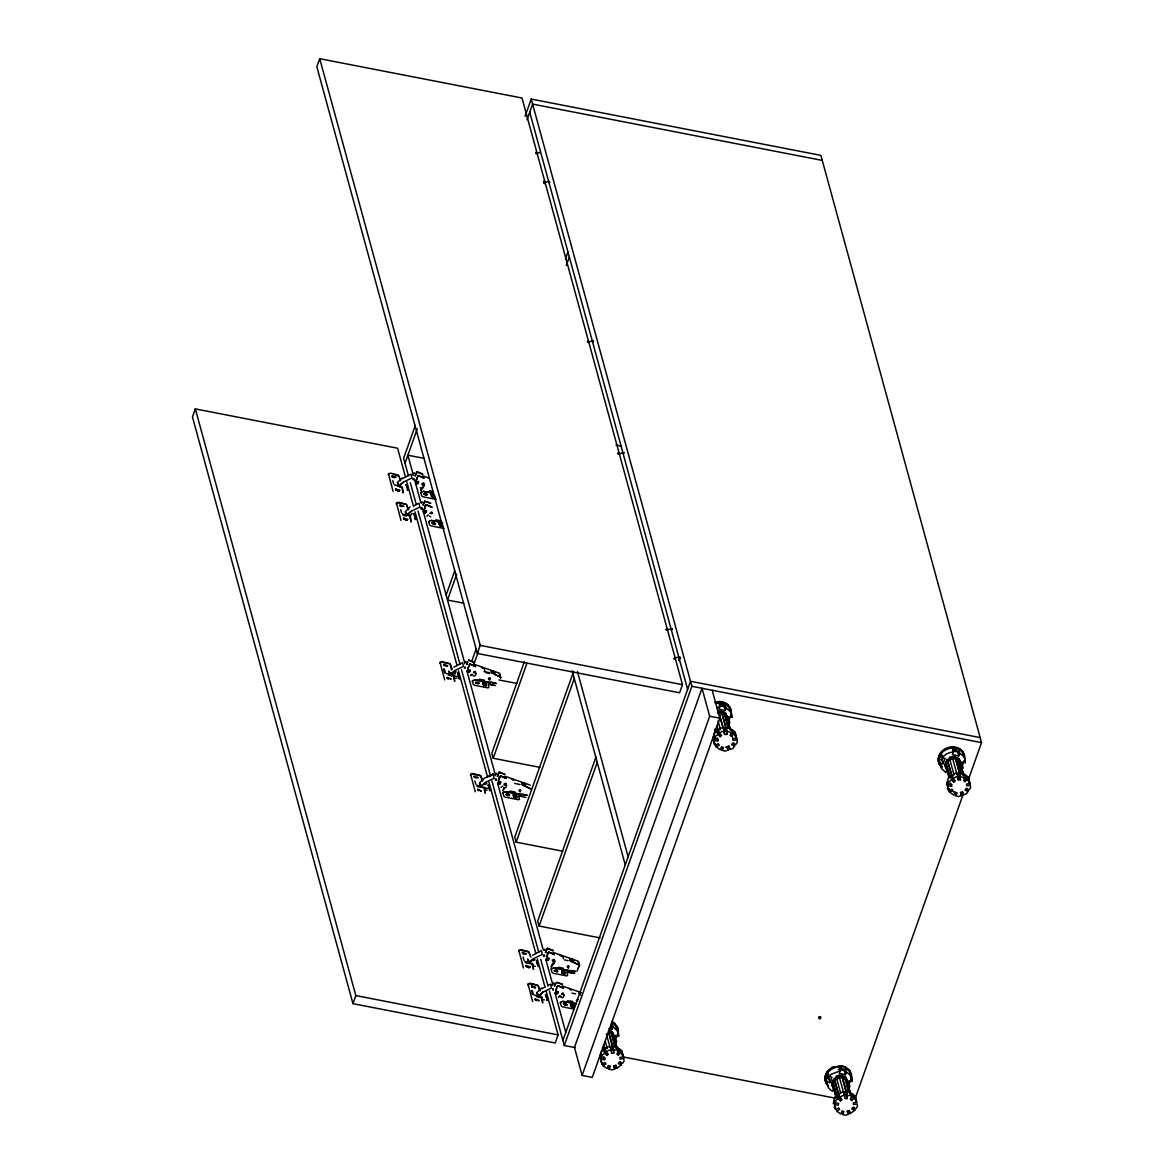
<?xml version="1.0" encoding="UTF-8"?>
<svg xmlns="http://www.w3.org/2000/svg" width="1174" height="1174" viewBox="0 0 1174 1174"><rect width="100%" height="100%" fill="white"/><g stroke="black" fill="none" stroke-linecap="round" stroke-linejoin="round"><path stroke-width="1.5" d="M547.7 999.133L546.658 1000.351L547.774 999.03M613.679 1053.137L612.945 1046.885L610.671 1046.973L611.419 1053.21L613.679 1053.137L613.826 1050.099L608.69 1031.652A8.379 7.059 -15.3 0 1 613.591 1034.529M723.756 731.226L723.903 728.188L726.163 728.115L726.911 734.352L724.637 734.44L723.756 731.226L726.031 731.153M724.637 734.44L723.903 728.188M726.911 734.352L727.044 731.329L721.438 711.165L718.473 711.106L723.184 728.364L726.163 728.423M844.297 1092.378L844.135 1095.415L846.366 1095.327L847.246 1098.541L845.016 1098.629L844.297 1092.378L846.527 1092.304L846.366 1095.327M847.246 1098.541L847.408 1095.518L841.773 1075.355L838.838 1075.296L843.71 1092.965M957.353 776.645L957.514 773.607L959.745 773.519L960.479 779.771L958.233 779.844L957.353 776.645L959.598 776.557L960.479 779.771M958.233 779.844L957.514 773.607M959.598 776.557L959.745 773.519M593.031 342.265L592.635 341.341M407.892 490.145C408.097 486.535 405.969 492.434 408.464 489.602L407.936 489.47M415.845 519.231L415.889 518.556M423.359 511.981L424.65 510.983M459.445 678.616L459.416 678.029M490.042 790.469C490.262 786.859 488.135 792.758 490.615 789.926L490.101 789.794M497.571 783.234L498.231 782.06M538.235 966.642C538.543 966.202 537.252 965.894 538.294 965.967M412.925 479.55L413.116 478.478L414.378 478.948M422.332 508.694C420.395 510.411 420.879 505.847 422.332 508.034M465.3 668.226L464.493 668.035L465.051 666.832M496.015 780.211L495.267 778.802L496.543 779.272M544.721 956.106C542.828 957.867 543.357 953.376 544.516 955.225M552.881 989.829C554.011 991.091 552.132 988.273 553.027 988.42M613.885 1039.973L613.342 1035.057L608.836 1032.195M835.815 1096.765L831.999 1082.839L832.762 1080.476M832.792 1082.017L833.437 1087.462M846.88 1085.172L847.144 1082.971M949.032 777.98L945.231 764.069L945.98 761.706M955.548 748.293L956.487 750.098L955.445 750.259L955.768 747.853L953.523 749.173L956.487 750.098L955.768 747.853L953.714 749.364M520.287 796.221L521.285 794.226L526.979 795.326L505.216 791.643L518.761 793.962L519.363 799.406L518.482 799.714L505.202 797.146L503.851 796.207L502.942 792.993L504.13 792.201L502.942 792.993M429.787 513.61L431.518 511.952L432.443 513.302M579.369 992.837L580.279 994.906M500.579 678.029L499.64 673.274L474.208 664.323M413.175 475.338L412.602 474.237M464.743 663.809L464.699 662.914M495.34 775.662L494.768 774.576M552.719 985.382L551.721 984.428M423.873 483.776L422.42 484.583M431.68 513.625L431.827 512.862M475.441 672.247L473.973 673.054M506.038 784.1L505.378 785.201M554.231 960.273L552.778 961.08M563.403 993.82L561.95 994.627M579.193 993.336L580.426 994.613M393.114 491.436L388.447 473.797L390.516 473.166L398.588 475.25L400.627 480.782M401.068 520.522L396.401 502.868L398.47 502.252L406.542 504.336L408.581 509.854M444.667 679.907L440.015 662.268L442.07 661.637L450.141 663.721L452.181 669.253M475.265 791.76L470.613 774.121L472.682 773.505L480.753 775.588L482.793 781.106M523.457 967.934L518.805 950.294L520.874 949.663L528.946 951.747L530.986 957.28M532.644 1001.481L527.977 983.841L530.046 983.225L538.118 985.309L540.157 990.827M599.532 1058.405L600.839 1053.225M600.252 1056.072L601.132 1059.286L604.625 1059.696L605.065 1057.979L601.572 1057.569L602.218 1054.971L604.654 1053.21L603.774 1049.996L605.388 1048.822L606.268 1052.036L608.455 1054.281L606.841 1055.455L604.654 1053.21M713.484 737.301L714.364 740.515L713.704 743.113L715.142 745.314L718.297 743.7L719.251 745.167L716.096 746.796L715.215 743.582M714.364 740.515L717.842 740.911L718.283 739.194L714.79 738.784L715.45 736.186L717.886 734.425L717.006 731.211L718.62 730.052L719.486 733.266L721.687 735.511L720.073 736.67L717.886 734.425M833.261 1103.839L835.008 1096.927L841.42 1092.216L849.477 1091.923L855.435 1096.164L856.228 1101.271M833.98 1101.52L834.861 1104.734L834.2 1107.317L835.609 1109.533L838.735 1107.904L839.659 1109.371L836.534 1111L840.745 1113.994L842.081 1111.103L843.945 1111.617L842.594 1114.508L845.397 1115.3L848.288 1114.302L847.408 1111.088L849.33 1110.428L850.211 1113.627L854.731 1110.311L853.85 1107.097M834.861 1104.734L838.295 1105.13L838.735 1103.399L835.301 1103.002L835.961 1100.405L838.368 1098.644L837.488 1095.43L839.087 1094.256L839.953 1097.47L842.096 1099.715L840.511 1100.874L838.368 1098.644M946.479 785.068L948.225 778.157L954.638 773.446L962.709 773.138L968.667 777.379L969.709 784.188M947.213 782.735L948.093 785.949L947.433 788.546L948.827 790.748L951.953 789.119L952.877 790.586L949.766 792.215L948.886 789.001M948.093 785.949L951.527 786.345L951.953 784.628L948.519 784.232L949.179 781.635L951.586 779.859L950.705 776.645L952.305 775.486L953.185 778.685L955.328 780.93L953.728 782.104L951.586 779.859M494.254 672.35L491.392 671.249L491.084 672.335L494.401 673.582C487.063 671.719 496.397 671.044 493.682 672.027L492.904 671.073L491.48 671.499L493.109 672.907L491.48 671.499L492.596 671.631M524.103 783.175L522.327 782.853L524.103 783.645L521.99 783.102L521.682 784.188L523.721 785.729L525.101 785.538L524.866 784.203M573.484 960.934L572.31 961.506L570.006 959.774L570.344 960.787L570.182 959.275L571.166 959.319L572.296 959.818L569.874 960.361L571.914 961.888L573.294 961.697L573.059 960.376M721.995 702.888L721.262 705.457L722.979 704.708L722.23 702.448M472.344 681.14L473.533 680.348L472.344 681.14L473.254 684.354L474.604 685.293L487.885 687.861L488.766 687.553L488.164 682.109L474.619 679.79L496.382 683.473L490.468 681.933L489.69 684.369L493.99 685.293M567.174 972.131L566.954 970.135L553.424 967.802L575.172 971.5L568.964 970.56L568.48 972.395L574.776 973.173L567.174 972.131L567.556 975.565L566.675 975.888L553.394 973.319L552.044 972.38L551.134 969.166L552.323 968.374L551.134 969.166M416.315 483.028L416.726 481.633L418.619 481.472L418.061 483.571L415.816 483.644L417.284 483.717M424.284 512.099L424.694 510.719L426.573 510.558L426.015 512.642L423.77 512.73L425.237 512.803M467.883 671.499L468.294 670.119L470.172 669.943L469.629 672.042L467.384 672.115L468.837 672.188M498.48 783.351L498.891 781.972L500.77 781.796L500.227 783.894L497.981 783.968L499.449 784.041M546.673 959.525L547.084 958.131L548.962 957.969L548.419 960.068L546.174 960.141L547.642 960.215M555.86 993.072L556.271 991.692L558.149 991.531L557.606 993.615L555.346 993.703L556.814 993.762M730.859 715.48L731.27 710.065L727.851 704.503A13.897 11.711 -15.3 0 0 718.444 701.48L715.039 702.36M827.024 1071.862L832.102 1067.474L835.506 1066.74A13.457 11.329 -15.3 0 1 851.722 1077.174L850.974 1079.625L850.064 1070.967L845.397 1066.946L842.257 1065.933L832.102 1067.474L827.024 1071.862A13.457 11.329 -15.3 0 0 828.462 1085.642M679.995 657.895L679.042 657.191M420.776 492.669L421.965 491.877L420.776 492.669L421.686 495.883L423.051 496.822L436.332 499.39M428.745 521.755L429.919 520.948L428.745 521.755L429.64 524.954L431.005 525.908L444.286 528.476M560.321 1002.713L561.495 1001.921L560.321 1002.713L561.231 1005.927L562.581 1006.866L574.203 1009.126M576.141 1003.697L562.595 1001.363L576.141 1003.697L575.744 1004.342M412.162 513.42L410.783 515.122L409.3 514.784M475.309 682.461L477.803 682.05L479.021 682.975L478.508 683.928M505.906 794.314L508.415 793.903L509.619 794.827L509.105 795.796M554.099 970.487L556.608 970.076L557.929 971.661L554.554 971.103M435.73 519.862L440.852 520.786M479.33 679.247L484.466 680.172M509.927 791.1L515.063 792.039M558.134 967.273L563.256 968.198M567.306 1000.82L572.677 1001.349M475.808 673.362L475.132 671.352L473.504 672.115M506.42 785.215L505.73 783.205L504.116 783.968L504.16 785.289M563.784 994.936L563.094 992.925L561.48 993.703M451.491 669.972L450.185 664.484M405.338 476.497L397.604 448.233L195.339 408.904L192.463 416.99L352.963 1003.667L555.229 1042.982L558.09 1034.896L546.013 990.724M319.724 58.7L316.848 66.786L477.348 653.448L679.614 692.777L682.476 684.691L521.99 98.014L319.724 58.7L480.225 645.377L477.348 653.448M415.288 425.443L403.636 458.256L408.391 475.646M525.086 116.343L531.22 99.071L820.89 155.379L981.537 742.614L968.036 780.607M405.015 463.29L417.284 428.759M527.067 119.645L532.585 104.104L822.27 160.412M409.741 517.352L410.122 516.663L409.711 517.602M446.135 595.027L454.705 570.902M565.516 258.896L567.967 251.999M456.701 574.203L447.514 600.061L463.701 603.201M566.294 265.662L569.346 257.033M471.933 660.713L476.233 648.62M352.963 1003.667L355.825 995.581L195.339 408.904M473.929 664.014L478.229 651.937M524.323 661.725L491.818 753.238L493.197 758.272L539.835 767.341M493.197 758.272L526.921 663.31M573.646 671.381L514.77 837.121L516.149 842.154L562.786 851.223M516.149 842.154L574.409 678.146M595.981 756.995L537.721 921.018L539.101 926.051L600.075 937.909M539.101 926.051L597.361 762.029M562.904 1040.457L690.488 681.272L980.158 737.58M575.084 1047.59L564.283 1045.491L691.868 686.306L531.22 99.071M582.099 1075.428L709.683 716.243L702.023 688.272L574.453 1047.472L582.099 1075.428L592.268 1077.409L719.838 718.224L712.192 690.253M729.538 718.84L731.607 713.029M849.653 1082.986L851.722 1077.174M855.186 1098.35L963.135 794.416M434.952 524.191L433.998 522.841L432.179 523.208L434.277 524.308M509.164 795.429L508.195 794.094L506.39 794.446L508.489 795.561M557.356 971.602L556.403 970.252L554.583 970.619L556.681 971.734M841.039 1066.755L841.582 1069.631L843.27 1068.883L840.643 1067.812L841.582 1069.631M424.562 485.067L420.82 490.615M475.323 675.652L476.116 673.538M505.921 787.505L506.728 785.391M554.92 961.565L551.164 967.112L552.073 964.412L553.952 963.472M563.3 997.225L564.092 995.112M715.582 703.446L718.811 702.654L719.911 706.675L718.958 709.199L725.224 710.534L726.192 708.01L725.092 703.989L727.616 705.662L730.58 710.475M725.224 710.534L724.123 706.528L725.092 703.989M617.597 1032.049L617.363 1029.246L614.384 1024.447L611.859 1022.774L610.906 1025.298L612.006 1029.319L608.866 1028.644M727.454 720.763L729.01 716.668L731.93 717.285L731.681 714.482L730.58 711.899L726.192 708.01M612.006 1029.319L612.96 1026.78L611.859 1022.774M614.75 1038.168L615.792 1035.439L618.698 1036.07L618.449 1033.267L617.363 1030.669L612.96 1026.78M942.986 757.069L941.959 759.798L943.06 763.804L940.198 763.203L939.097 759.182L942.634 759.945M943.06 763.804L945.129 758.345L942.267 757.744L941.166 753.723A12.694 10.698 -15.3 0 1 952.422 748.073L953.508 752.079L952.554 754.618L958.718 755.924L959.672 753.4L958.586 749.379L957.617 751.918L958.718 755.924M829.769 1075.839L828.727 1078.568L829.827 1082.589L826.966 1081.973L825.88 1077.967L829.416 1078.715M946.743 769.924L945.789 772.448L941.489 768.574L940.198 763.203M829.827 1082.589L831.896 1077.13L829.035 1076.514L827.949 1072.508A12.694 10.698 -15.3 0 1 839.19 1066.843L840.291 1070.864L839.337 1073.388L845.5 1074.709L846.454 1072.185L845.353 1068.164L844.399 1070.703L845.5 1074.709M833.525 1088.694L832.571 1091.233A12.694 10.698 -15.3 0 1 826.966 1081.973M960.86 766.138L962.416 762.043L965.277 762.645L964.544 759.974M847.643 1084.908L849.184 1080.814L852.045 1081.43L850.945 1077.409A12.694 10.698 -15.3 0 0 845.353 1068.164M544.222 182.616L544.208 181.119M587.836 342.001L588.277 340.665L587.543 341.795M541.082 994.892L541.463 993.923M503.895 788.62L502.971 790.938L503.881 788.238M420.732 490.321L421.715 487.914L423.594 486.975M426.866 516.208L428.275 514.931M501.063 787.446L502.472 786.184M525.292 784.775L524.998 785.435C521.388 785.846 521.902 781.532 524.279 783.88L525.336 784.159M424.21 502.604L423.066 505.187L424.636 501.181L430.829 503.235L424.797 501.298M467.692 661.813L466.665 664.587L467.824 661.989M555.669 983.386L554.642 986.16L555.801 983.563M556.373 982.271L562.405 984.208L557.694 982.697M593.354 340.988C592.518 343.644 592.356 340.137 593.457 341.179M544.384 181.721L544.575 182.469L543.811 181.368M587.411 341.282L588.321 341.531L587.602 342.074M618.771 453.722L618.023 453.135M666.289 629.572L667.111 629.558L666.362 629.91M576.948 971.368L579.516 965.263L578.43 961.301L552.998 952.334M955.313 792.318L953.963 795.209L949.766 792.215M960.64 792.303L961.521 795.517L958.615 796.515L955.812 795.737L957.162 792.832L953.2 791.79M733.706 742.951L734.586 746.165L732.943 748.484L730.008 749.467L729.127 746.268L727.176 746.928L728.056 750.127L725.121 751.125L722.274 750.333L723.624 747.442L721.731 746.913L720.381 749.804L716.096 746.796M613.958 1065.699L614.838 1068.912L611.903 1069.91L609.042 1069.103L610.392 1066.212L608.514 1065.684L607.163 1068.575L602.864 1065.566L601.044 1060.885L601.91 1064.099L605.08 1062.485L606.033 1063.952L602.864 1065.566M413.718 479.755L413.982 479.975M421.936 508.724L420.879 508.636M495.619 780.255L496.529 779.932L495.501 780.108M415.317 517.396L413.85 513.61L415.258 517.264M489.646 788.737L488.061 784.863L489.793 788.855M674.639 658.071L674.169 659.113M562.757 957.118L563.593 958.762M388.183 474.927L388.741 474.032M396.152 504.013L397.825 502.707L404.986 504.086M439.751 663.398L441.439 662.092L448.585 663.486M470.348 775.251L472.036 773.945L479.197 775.339L480.782 776.337L481.81 779.551M518.541 951.424L520.229 950.118L527.39 951.512L528.975 952.51L530.002 955.724M527.728 984.971L529.401 983.68L536.562 985.059M432.898 491.701L429.684 490.6M413.879 473.636L414.334 472.887L413.791 473.782M421.833 502.721L422.288 501.958L421.745 502.868M465.447 662.121L465.887 661.358L465.359 662.253M496.044 773.974L496.499 773.211L495.956 774.106M553.409 983.695L553.864 982.931L553.321 983.841M952.114 776.63L946.948 759.196L948.005 761.618L946.156 763.775L946.317 766.152M954.99 756.57L959.716 773.827L956.927 774.18L952.07 756.526L954.99 756.57L957.324 757.993L961.594 773.578M959.716 773.827L955.46 758.287M957.324 757.993L959.407 759.417L962.739 773.505M846.249 1093.009L841.773 1075.355M849.976 1093.948L846.19 1078.202L844.341 1076.367L841.523 1075.751M844.341 1076.367C846.498 1081.65 841.567 1076.206 839.454 1077.541M725.914 728.819L721.438 711.165M729.274 728.115L725.958 714.027L724.064 712.192L721.203 711.561M728.085 728.188L724.534 713.909L725.928 715.905M612.696 1047.604L610.113 1047.546L606.312 1033.795M577.872 968.579L578.312 967.728M967.082 788.312L967.963 791.525L966.319 793.859L963.428 794.857L962.372 792.054L960.464 792.714L961.521 795.517M678.675 660.58L680.538 657.998M939.64 757.142L941.034 755.366L942.384 755.63L939.464 755.939L939.64 757.142L942.194 757.465L940.506 754.911L939.464 755.939M416.095 482.03L415.919 483.512M467.648 670.501L467.003 671.249L468.118 671.88M498.26 782.354L498.069 783.836M546.453 958.527L546.262 960.009M555.625 992.089L554.979 992.822L556.094 993.468M679.232 656.853L679.32 658.232L679.291 657.029M829.035 1076.514L831.192 1074.239L840.291 1070.864M966.496 776.058L964.118 778.465L964.999 781.679L967.376 779.272L966.496 776.058L965.013 775.001L965.894 778.215L963.516 780.622L964.999 781.679M852.676 1096.986L850.299 1099.407L851.781 1100.449L854.158 1098.042L853.278 1094.843L851.796 1093.786L852.676 1096.986L850.431 1095.401L847.408 1095.518M732.415 732.825L730.008 735.217L731.519 736.289L733.926 733.882L733.046 730.668L731.534 729.612L732.415 732.825L727.044 731.329M619.182 1051.596L616.79 1054.003L618.302 1055.059L620.694 1052.667L619.813 1049.453L618.302 1048.382L619.182 1051.596L616.908 1049.996L613.826 1050.099M549.946 182.513L549.05 182.733M402.198 477.906L397.34 482.529L398.397 486.256L403.342 482.088L411.869 478.009L411.061 474.105L402.344 478.698M410.152 506.992L405.294 511.6L406.351 515.342L411.296 511.174M541.728 987.965L536.87 992.573L537.927 996.315L542.887 992.147M592.65 342.118L593.428 341.282M623.174 453.546L624.025 453.135M400.334 486.315L399.938 487.43L400.833 486.197M450.537 679.423L451.271 678.792L447.367 677.501L447.617 678.777L447.118 677.471L448.732 679.13M538.499 1001.011L539.248 1000.38L535.344 999.074L535.593 1000.365L535.095 999.045L536.709 1000.718M446.839 666.406L447.676 665.702L443.772 664.411L444.021 665.687L443.493 664.528L446.311 666.333M454.91 670.559L449.95 674.742L448.894 671M533.7 958.586L528.74 962.753L527.698 959.011M534.816 987.994L535.652 987.275L531.749 985.984L531.998 987.261L531.455 986.101L535.241 987.862M403.504 482.191L398.573 486.285L397.678 483.116L398.544 484.524M411.458 511.277L406.527 515.371L405.646 512.202M455.057 670.662L450.126 674.757L449.246 671.601L450.097 672.995M485.654 782.515L480.724 786.624L479.843 783.454L480.709 784.848M533.847 958.688L528.916 962.783L528.036 959.613L528.902 961.022M543.034 992.235L538.103 996.344L537.222 993.175L538.074 994.569M614.163 1043.554L616.629 1041.514L615.528 1037.508M471.963 674.375L470.466 675.593L471.875 674.331M559.925 995.948L558.442 997.166L559.851 995.904L561.157 996.785M453.311 676.987L454.47 676.063L459.357 677.016M541.287 998.56L542.447 997.636M827.523 1076.719L829.196 1075.942L827.523 1076.719L826.247 1074.724L828.815 1075.707M949.854 759.695L948.005 761.618M951.674 776.454L953.963 774.708L949.238 757.435L952.07 756.526M834.2 1079.698L836.49 1077.937L836.783 1078.877L839.601 1077.952L839.307 1077.013L842.228 1077.057M836.636 1078.466L832.938 1082.56M495.413 685.587L488.384 684.104M526.011 797.439L518.981 795.957M953.185 778.685L955.592 776.924L958.395 776.821M839.953 1097.47L842.36 1095.709L845.163 1095.591M719.486 733.266L721.922 731.49L724.784 731.402M601.264 1051.493L607.75 1046.797L615.954 1046.518L622.029 1050.789L623.13 1057.598M606.841 1055.455L605.96 1052.242L608.704 1050.275L611.551 1050.172M614.838 1068.912L613.738 1066.095L615.69 1065.449L616.776 1068.252L621.354 1064.935L620.474 1061.722M416.08 481.736L416.051 483.248M467.634 670.207L467.619 671.719M546.424 958.233L546.409 959.745M555.61 991.795L555.581 993.292M455.439 673.817L452.915 674.184M423.491 485.376L424.489 484.216L423.565 482.881L421.95 483.644L422.581 485.346M553.834 961.873L554.847 960.714L553.923 959.378L552.308 960.141L552.925 961.844M535.99 153.324L536.254 152.033L536.929 152.708M618.155 453.648L618.404 452.357L619.094 453.032M666.348 629.822L666.612 628.53L667.287 629.205M414.657 505.48L419.015 503.191L419.837 507.095L411.37 511.13M453.898 667.17L462.615 662.576L463.437 666.48L454.969 670.515M488.854 776.733L493.212 774.429L494.034 778.333L485.566 782.368L480.548 786.595L479.506 782.853L484.363 778.23L493.535 773.607M532.688 955.181L541.419 950.602L542.227 954.506L533.759 958.542M541.874 988.743L544.78 987.217M547.686 985.69L550.591 984.164L551.413 988.068L542.946 992.103M835.506 1066.74L829.402 1069.94A13.457 11.329 -15.3 0 0 828.609 1086.17M536.063 153.75L540.26 152.371M544.032 182.836L548.229 181.456M587.631 342.221L593.413 340.739M618.228 454.074L624.01 452.592M454.397 672.673L456.26 671.777M674.067 658.203L679.863 656.736M484.994 784.526L486.858 783.63M533.187 960.699L535.051 959.804M434.908 524.543L435.422 523.589L434.204 522.665L431.856 522.606L433.588 524.426M433.91 497.336L434.028 495.032L431.342 494.533L432.81 497.145M442.994 526.334L440.25 526.245L438.797 523.384L442.422 524.147M486.594 685.719L483.849 685.631L482.397 682.784L486.021 683.532M574.57 1007.307L571.826 1007.219M484.055 783.924L484.877 783.601M532.248 960.097L533.084 959.774M404.076 506.302L400.173 505.011L400.422 506.288L399.879 505.143L401.816 506.757M716.844 707.79L719.911 706.675M725.737 747.119L728.863 746.062M489.044 679.086L489.69 679.805L489.543 678.924M519.642 790.938L520.302 791.658L520.141 790.777M567.834 967.112L568.495 967.816L568.348 966.936M959.407 761.295L959.143 758.463M960.86 764.025L958.043 759.299L955.21 758.683M831.999 1082.839L832.469 1084.556M846.175 1080.065L844.81 1078.084L848.376 1092.363M846.322 1080.608L844.957 1078.612M846.542 1080.726L850.372 1092.818M719.09 713.352L724.681 714.438L727.425 718.649M612.711 1034.676L611.316 1032.68L608.44 1032.049M481.135 791.276L477.715 789.324L478.214 790.63L477.965 789.354L481.135 790.924M544.149 182.983L544.604 182.777M535.858 152.796L536.767 153.06M715.186 702.903L722.069 702.287L727.997 705.046L731.27 710.065M667.889 629.543L672.218 628.765M967.963 791.525L964.984 790.131L966.07 788.59L969.034 789.985L970.663 787.666L970.267 785.113L966.789 785.773L966.525 784.071L970.003 783.425L967.376 779.272M855.905 1098.981L856.785 1102.195L853.293 1102.856L853.557 1104.543L857.049 1103.898L857.446 1106.451L855.817 1108.77L852.852 1107.376L851.766 1108.902L854.731 1110.311M735.746 734.836L736.626 738.05L733.075 738.695L733.354 740.383L736.89 739.737L737.316 742.306L735.672 744.624L732.649 743.215L731.563 744.742L734.586 746.165M622.514 1053.621L623.394 1056.82L619.857 1057.466L620.136 1059.168L623.673 1058.522L624.084 1061.076L622.44 1063.395L619.417 1061.986L618.331 1063.527L621.354 1064.935M424.518 512.495L423.403 511.864L424.753 511.292M544.222 183.291L545.029 183.79M674.272 658.673L675.079 659.172M722.979 704.708L721.262 705.457L720 703.417M548.962 181.721L548.596 181.163M402.022 487.606L403.122 492.904L402.344 487.049L394.479 484.891M960.626 776.733L965.894 778.215M610.539 1050.011L612.813 1049.923M453.619 678.249L456.495 678.264M484.216 790.102L487.093 790.117M532.409 966.275L535.285 966.275M541.596 999.822L544.457 999.837M826.423 1075.927L829.196 1075.942M467.032 671.044L467.868 671.469M952.54 758.228L958.189 759.842L960.024 761.662L964.045 775.706M579.692 992.573L580.866 992.646M425.634 495.34L427.468 494.503L424.959 493.271L423.902 493.52L424.196 494.606M672.218 629.308L671.396 629.22M434.057 497.629L431.416 496.485L430.843 494.298L434.453 495.061L435.04 497.248M516.208 797.953L513.581 796.808L512.994 794.637L516.619 795.385L517.191 797.572M564.401 974.126L561.774 972.967M433.221 493.065L423.066 491.304L433.103 493.241M441.175 522.137L431.019 520.39L442.715 522.65M572.34 1007.204L574.174 1007.057L573.558 1005.091L570.887 1004.577L571.43 1006.573M489.954 788.869L485.067 787.915M615.983 445.137L621.369 446.179M424.078 458.359L407.892 455.204L412.72 472.858M393.451 474.311L398.617 476.013M691.868 686.306L981.537 742.614M480.225 645.377L682.476 684.691M709.683 716.243L719.838 718.224M498.95 679.951L516.883 683.444M355.825 995.581L558.09 1034.896M623.658 1057.026L835.961 1098.306M578.268 999.705L576.39 1000.321L577.417 1001.422M403.005 515.313L406.498 516.002M448.351 675.05L451.843 675.74M477.216 786.565L484.187 787.93L485.288 793.228L484.51 787.372L476.644 785.215M525.409 962.724L532.38 964.103L533.48 969.401L532.702 963.546L524.837 961.389M536.327 996.623L539.82 997.313M523.516 794.328L526.965 795.018M571.709 970.487L575.157 971.177M522.753 784.027L523.868 784.247L522.313 783.425L522.9 785.171L524.602 785.699M486.065 672.746L489.661 673.465M952.995 750.934L957.617 751.918M719.427 705.515L724.123 706.528M960.347 767.503L963.194 768.104L962.108 764.098M726.941 722.127L729.846 722.744L728.746 718.723M483.996 671.543L489.367 672.673M514.594 783.396L519.965 784.526M564.577 959.936L568.157 960.699M571.973 993.116L575.553 993.879M838.236 1069.382L844.399 1070.703M393.862 477.671L396.122 477.231L392.219 475.925L392.468 477.202L391.925 476.057L393.026 477.304M476.028 777.995L478.288 777.555L474.369 776.263L474.619 777.54L474.091 776.381L475.191 777.628M524.22 954.169L526.48 953.728L522.562 952.422L522.812 953.699L522.283 952.554L523.384 953.802M561.979 970.355L564.811 971.558L565.384 973.745M420.277 487.782L422.64 488.428M426.323 495.237L424.225 494.122L427.175 494.65M422.655 475.837L429.435 478.229M504.805 776.175L530.237 785.127M562.185 985.896L580.837 992.47M940.506 754.911L942.384 755.63M492.434 671.851L491.715 671.572L492.302 673.318L493.99 673.847M572.795 961.873L571.092 961.345L570.505 959.598L571.635 960.655M724.299 714.306L721.907 712.882L718.943 712.823L719.236 713.763M947.858 761.09L949.707 759.152L950.001 760.092L952.686 758.771M946.009 763.232L950.25 777.291M834.171 1078.158L838.896 1095.415L834.641 1079.86M572.296 959.349L570.271 959.525L571.899 960.934L570.271 959.525L571.694 959.099L573.528 960.332M429.361 516.12L430.667 516.795M472.961 675.52L474.281 676.18M503.558 787.372L504.879 788.033M560.937 997.093L562.243 997.768M475.763 683.077L477.202 683.811M506.361 794.93L507.799 795.664M580.748 993.762L579.457 993.087L580.015 993.835M402.447 513.977L410.298 516.12L411.076 521.99L410.328 518.262M446.047 673.362L453.898 675.52L454.69 681.375L453.59 676.077M534.023 994.936L541.874 997.093L542.667 1002.948L541.918 999.235M953.523 749.173L955.445 750.259M573.998 1005.12L571.151 1003.917L570.373 1004.357L570.946 1006.529M424.694 505.73L425.604 506.39M498.891 776.983L499.816 777.628M547.099 953.141L548.009 953.802M546.893 998.37L545.426 994.583L546.835 998.238M717.006 731.211L719.192 733.471L720.073 736.67M603.774 1049.996L605.96 1052.242M950.705 776.645L952.848 778.89L953.728 782.104M837.488 1095.43L839.63 1097.675L840.511 1100.874M618.375 1031.814A13.266 11.168 -15.3 0 0 618.052 1028.85L614.633 1023.288A13.883 11.696 -15.3 0 0 611.918 1021.556M524.675 784.672L525.101 785.538M572.868 960.846L573.294 961.697M618.052 1028.85L614.78 1023.816A13.883 11.696 -15.3 0 0 612.065 1022.099M733.926 733.882L736.626 738.05M714.658 742.57L712.75 739.62L714.496 732.708L720.983 728.012L729.171 727.733L735.247 732.004L736.362 738.828M620.694 1052.667L623.394 1056.82M947.418 786.536L950.206 790.938M854.158 1098.042L856.785 1102.195M834.729 1106.319L835.653 1107.786M938.642 762.381L939.684 764.567M825.41 1081.166L826.467 1083.338M730.008 749.467L728.907 746.664L726.97 747.324L728.056 750.127M850.211 1113.627L849.154 1110.824L847.232 1111.499L848.288 1114.302M720.469 729.685L718.048 720.939M607.252 1048.47L605.285 1041.382M838.838 1075.296L836.02 1076.22L840.745 1093.478M406.571 505.084L407.613 508.313M538.162 986.057L539.189 989.286M443.581 669.063L444.682 673.04M531.558 990.636L532.658 994.613M969.137 780.211L970.267 785.113M960.229 763.658L963.561 775.867M960.992 768.236L962.372 773.24M957.573 757.582L962.298 774.855M962.548 791.643L963.428 794.857M948.46 763.291L951.659 774.972M954.946 792.523L955.812 795.737M945.54 761.53L949.81 777.115M946.171 765.624L949.062 776.161M950.646 783.131L951.527 786.345M947.638 781.018L948.519 784.232M947.946 787.549L948.827 790.748M848.875 1082.868L849.976 1086.889M845.926 1077.233L850.46 1093.786M849.888 1092.979L847.481 1082.281L847.32 1085.348M850.901 1097.25L851.781 1100.449M841.714 1111.308L842.594 1114.508M833.232 1082.193L837.018 1096.076M832.322 1080.3L836.578 1095.9M833.922 1087.3L836.181 1097.47M834.831 1090.631L836.666 1097.308M833.1 1084.937L836.299 1096.604M730.83 713.278L731.93 717.285M736.01 736.524L736.89 739.737M834.421 1099.803L835.301 1103.002M727.278 718.121L730.61 730.331M732.473 737.184L733.354 740.383M725.693 713.073L730.213 729.626M730.639 733.075L731.519 736.289M724.064 712.192L728.335 727.792M719.09 713.22L723.331 728.775M717.094 726.207L718.004 729.538M716.639 726.031L718.004 731.035M721.394 747.119L722.274 750.333M715.67 728.526L716.58 731.872M716.976 737.712L717.842 740.911M714.452 729.23L715.377 732.561M713.909 735.584L714.79 738.784M529.723 112.19L687.612 689.343M577.447 671.543L628.134 856.815M572.164 670.809L625.258 864.9M617.964 1033.384L618.698 1036.07M622.792 1055.309L623.673 1058.522M613.576 1035.189L617.392 1049.101M612.461 1031.843L616.996 1048.411M616.511 1048.558L612.725 1032.812L610.847 1030.977L614.868 1046.959M617.421 1051.86L618.302 1055.059M614.809 1043.304L616.174 1048.309M610.583 1030.009L615.117 1046.562M608.587 1032.592L612.241 1045.931M615.895 1065.038L616.776 1068.252M604.317 1046.65L605.241 1049.996L603.421 1044.816M608.161 1065.904L609.042 1069.103M602.453 1047.311L603.363 1050.642M603.744 1056.483L604.625 1059.696M600.692 1054.355L601.572 1057.569M484.216 668.608L484.803 670.736M414.642 479.917L420.923 502.868M422.86 509.927L464.376 661.725M467.281 672.306L494.797 772.918M497.703 783.513L543.092 949.414M545.983 960.009L552.264 982.961M555.155 993.542L565.78 1032.372M410.328 482.705L416.124 503.895M418.047 510.954L460.061 664.499M461.514 669.796L490.483 775.706M491.935 781.004L538.763 952.202M540.7 959.261L547.935 985.734M549.388 991.032L564.283 1045.491M406.776 481.81L413.556 506.537M414.994 511.849L457.053 665.585M458.506 670.882L487.518 776.909M488.971 782.207L535.858 953.611M537.31 958.923L545.044 987.187M578.195 961.946L579.237 965.791M499.405 673.935L500.447 677.765M532.292 990.621L533.157 993.938M523.105 957.074L523.971 960.376M474.912 780.901L475.778 784.203M444.315 669.048L445.181 672.35M400.716 509.663L401.567 512.965M392.762 480.577L393.613 483.879M601.132 1059.286L601.91 1064.099M532.336 964.558L532.512 966.026M729.905 706.807L730.287 710.285M963.649 755.645L963.296 752.182A13.457 11.329 -15.3 0 0 943.837 749.584A13.457 11.329 -15.3 0 0 941.68 766.857M671.822 628.912L671.381 630.042M593.017 340.886L592.577 341.693M959.672 753.4A12.694 10.698 -15.3 0 1 965.277 762.645M942.267 757.744A12.694 10.698 -15.3 0 1 953.508 752.079M942.223 766.769A12.694 10.698 -15.3 0 1 939.097 759.182M958.586 749.379A12.694 10.698 -15.3 0 1 963.942 755.836M948.254 770.907A8.115 6.839 -15.3 0 1 946.464 762.131A8.115 6.839 -15.3 0 1 956.458 758.565A8.115 6.839 -15.3 0 1 961.139 766.314M941.827 767.4A13.457 11.329 -15.3 0 1 941.812 751.932A13.457 11.329 -15.3 0 1 959.73 749.203A13.457 11.329 -15.3 0 1 962.871 764.201M964.192 760.84A13.457 11.329 -15.3 0 1 962.724 763.672M960.992 765.771A8.115 6.839 -15.3 0 0 961.242 763.966L960.127 760.605A8.115 6.839 -15.3 0 0 948.24 759.563A8.115 6.839 -15.3 0 0 947.579 769.997M614.501 1039.709A8.013 6.75 -15.3 0 0 614.428 1036.128L612.124 1032.665A8.379 7.059 -15.3 0 0 608.426 1031.168M617.641 1034.265A13.296 11.197 -15.3 0 1 616.174 1037.082M616.673 1025.592A13.296 11.197 -15.3 0 1 618.184 1029.803M614.281 1035.571A7.998 6.736 -15.3 0 1 614.589 1037.361M617.788 1034.793A13.266 11.168 -15.3 0 1 616.321 1037.625M826.1 1080.755A12.694 10.698 -15.3 0 1 825.88 1077.967M847.76 1084.556A8.115 6.839 -15.3 0 0 848.024 1082.736L846.894 1079.376A8.115 6.839 -15.3 0 0 835.022 1078.348A8.115 6.839 -15.3 0 0 834.347 1088.782M833.202 1087.99A8.115 6.839 -15.3 0 1 838.999 1077.189A8.115 6.839 -15.3 0 1 847.907 1085.084M846.454 1072.185A12.694 10.698 -15.3 0 1 852.045 1081.43M717.563 713.264A8.379 7.059 -15.3 0 1 726.809 715.744L727.66 717.343A8.013 6.75 -15.3 0 1 727.719 720.924M717.417 712.721A8.379 7.059 -15.3 0 1 725.341 713.88L727.498 716.8A7.998 6.736 -15.3 0 1 727.572 720.396M416.99 482.132L417.636 483.189L418.443 482.338L416.99 482.132M424.944 511.218L425.59 512.275L426.411 511.424L424.944 511.218M468.558 670.603L469.189 671.675L470.011 670.809L468.558 670.603M499.155 782.456L499.786 783.528L500.608 782.662L499.155 782.456M547.348 958.63L547.979 959.686L548.801 958.835L547.348 958.63M556.52 992.177L557.166 993.248L557.988 992.397L556.52 992.177M818.806 1017.212C819.878 1020.676 822.152 1014.585 818.806 1017.212M818.968 1017.77C820.024 1021.189 822.226 1015.216 818.968 1017.77M414.877 518.585L415.464 519.568L416.418 518.673L414.877 518.585M458.476 677.97L459.078 678.954L460.017 678.073L458.476 677.97M544.692 949.384L544.149 950.28L544.692 949.384M563.432 1003.565L565.178 1005.399L567.101 1005.223L565.78 1003.623L563.432 1003.565M478.728 683.121L475.778 682.593L478.728 683.121M566.704 1004.695L563.755 1004.181L566.704 1004.695M417.709 476.409L416.271 480.357L417.709 476.409M425.663 505.495L424.225 509.443L425.663 505.495M469.262 664.88L467.839 668.828L469.262 664.88M499.86 776.733L498.436 780.681L499.86 776.733M548.053 952.906L546.629 956.854L548.053 952.906M557.239 986.454L555.816 990.416L557.239 986.454M418.208 475.529L423.946 478.112L418.208 475.529M426.162 504.6L431.9 507.197L426.162 504.6M469.776 664L475.514 666.583L469.776 664M500.373 775.853L506.111 778.435L500.373 775.853M548.566 952.026L554.304 954.609L548.566 952.026M557.738 985.573L563.491 988.17L557.738 985.573M416.682 472.095L415.112 476.116L417.122 471.566L422.86 474.149L416.829 472.212M498.847 772.419L497.277 776.44L499.288 771.905L505.025 774.473L498.847 772.419M547.04 948.592L545.47 952.598L547.48 948.064L553.218 950.646L547.04 948.592M468.69 660.052L474.428 662.62L468.69 660.052M451.741 674.536L451.506 675.901L452.489 674.977L451.741 674.536M539.702 996.124L539.482 997.474L540.466 996.55L539.702 996.124M489.264 677.926L488.428 678.748L489.441 679.849L490.306 678.132L489.264 677.926M519.862 789.779L519.025 790.601L520.038 791.702L520.904 789.985L519.862 789.779M568.055 965.953L567.218 966.774L568.231 967.86L569.096 966.158L568.055 965.953M406.131 484.657L407.305 488.193L406.131 484.657M457.684 673.128L458.858 676.664L457.684 673.128M536.489 961.154L537.663 964.69L536.489 961.154M399.718 490.321L398.059 491.246L399.307 490.908L397.179 490.659L395.565 489L396.049 490.306L395.799 489.03L399.718 490.321M407.672 519.407L406.013 520.331L407.261 519.994L405.133 519.744L403.518 518.086L404.003 519.392L403.753 518.116L407.672 519.407M530.061 966.818L528.403 967.743L529.65 967.405L527.537 967.156L525.908 965.498L526.407 966.804L526.157 965.527L530.061 966.818M442.598 526.084L439.854 525.6L439.296 523.604L441.982 524.118L442.598 526.084M486.212 685.484L483.453 685L482.91 683.004L485.581 683.503L486.212 685.484M516.809 797.337L514.051 796.852L513.508 794.857L516.193 795.356L516.809 797.337M565.002 973.495L562.243 973.011L561.7 971.015L564.386 971.529L565.002 973.495M493.843 672.467L494.914 672.834L493.843 672.467M524.455 784.32L525.526 784.687L524.455 784.32M572.648 960.493L573.719 960.86L572.648 960.493M536.929 153.823L536.929 153.823M544.883 182.909L544.883 182.909M674.933 658.276L674.933 658.276M500.726 677.237L494.9 674.419L500.726 677.237M531.323 789.089L525.497 786.272L531.323 789.089M579.516 965.263L573.69 962.431L579.516 965.263M483.072 668.299L481.487 667.126L483.072 668.299M513.669 780.152L512.084 778.978L513.669 780.152M561.862 956.326L560.277 955.152L561.862 956.326M571.048 989.887L569.463 988.713L571.048 989.887M523.384 784.041L522.078 783.351L523.707 784.76L523.384 784.041M521.887 783.704L522.151 784.614L521.887 783.704"/></g></svg>
